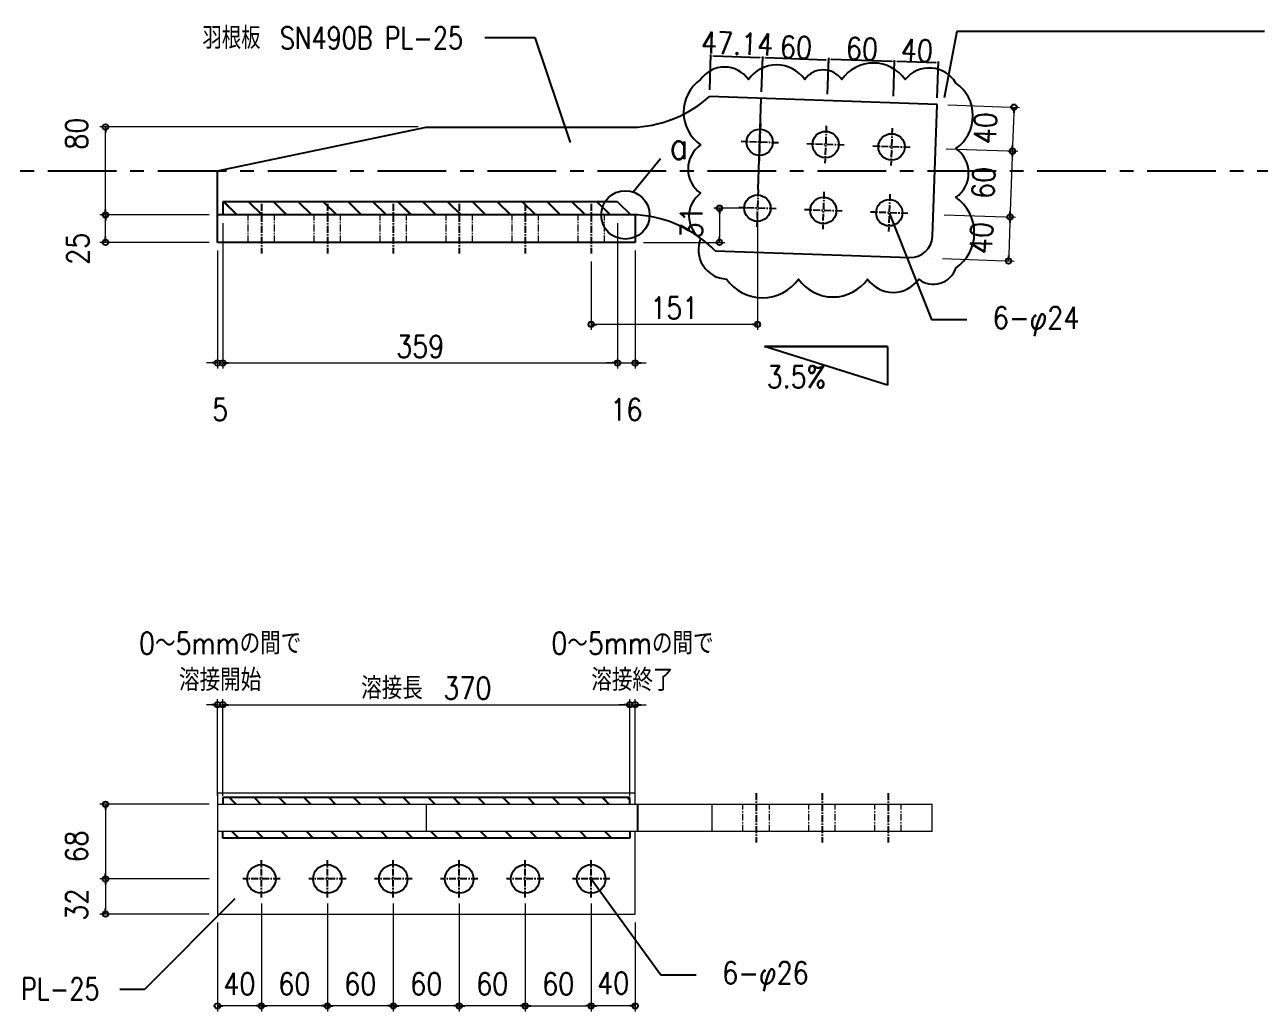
# Model space of a CAD drawing. Extents: x 89504 to 820828, y -112826 to 219894.
# Drawn here: x 813096 to 814219, y -112258 to -111360 of the extents above; entities that cross this region are included whole.
import ezdxf
from ezdxf.enums import TextEntityAlignment as Align

# ---------------------------------------------------------------- set-up
doc = ezdxf.new("R2010")
doc.units = 0
doc.header["$MEASUREMENT"] = 0
for name, pattern in [('CENTER', [2, 1.25, -0.25, 0.25, -0.25]), ('CENTER1', [10, 6.25, -1.25, 1.25, -1.25]), ('DUMMY', [0])]:
    doc.linetypes.add(name, pattern=pattern)
doc.layers.get('0').update_dxf_attribs({"color": 3, "linetype": 'CONTINUOUS'})
doc.layers.get('Defpoints').update_dxf_attribs({"linetype": 'CONTINUOUS'})
for name, color, linetype in [('00_修正第五回', 2, 'CONTINUOUS'), ('寸法', 4, 'CONTINUOUS'), ('金物', 7, 'CONTINUOUS')]:
    doc.layers.add(name, color=color, linetype=linetype)
doc.layers.add('_1-F_ADDL', color=8, linetype='DUMMY', plot=False)
doc.styles.add('DRACAD', font='txt', dxfattribs={"width": 0.85, "bigfont": 'extfont2'})
doc.styles.add('KANJI', font='simplex.shx', dxfattribs={"width": 0.7, "bigfont": 'extfont2.shx'})
doc.styles.add('S020', font='simplex.shx', dxfattribs={"width": 0.8, "height": 100, "bigfont": 'extfont2.shx'})
doc.styles.get("Standard").update_dxf_attribs({"font": 'arial.ttf'})
doc.dimstyles.new('ISO-25', dxfattribs={"dimtxt": 2.5, "dimasz": 2.5, "dimexe": 1.25, "dimexo": 0.625, "dimtad": 1, "dimdec": 4, "dimdsep": 46, "dimtxsty": 'Standard', "dimcen": 2.5, "dimadec": 0, "dimazin": 0, "dimtfac": 1, "dimtdec": 4, "dimtmove": 0, "dimatfit": 3, "dimfxl": 1, "dimtolj": 1, "dimtzin": 0, "dimarcsym": 0})
doc.dimstyles.new('S5', dxfattribs={"dimscale": 5, "dimtxt": 4, "dimasz": 1, "dimexe": 1, "dimexo": 1.5, "dimgap": 1, "dimtad": 1, "dimtxsty": 'KANJI', "dimblk": 'ORIGIN', "dimcen": 0, "dimclrd": 256, "dimclre": 256, "dimclrt": 256, "dimadec": 0, "dimazin": 0, "dimtfac": 1, "dimtmove": 2, "dimatfit": 2, "dimfxl": 1, "dimtolj": 2, "dimlwd": 5, "dimlwe": 5, "dimarcsym": 0})

# ---------------------------------------------------------------- blocks, each defined once
blk = doc.blocks.new('_ORIGIN')
at = {"color": 0, "linetype": 'ByBlock'}
blk.add_line((0, 0), (-1, 0), dxfattribs=at)
blk.add_circle((0, 0), 0.5, dxfattribs=at)
blk = doc.blocks.new('*D245')
at = {"layer": 'Defpoints', "color": 0, "transparency": 16777216}
for p in [(813271.2, -112069.6), (813169.4, -112137.6), (813271.2, -112137.6)]:
    blk.add_point(p, dxfattribs=at)
at = {"layer": '寸法', "lineweight": 5, "transparency": 16777216}
for p, q in [((813263.7, -112069.6), (813164.4, -112069.6)), ((813169.4, -112074.6), (813169.4, -112132.6)), ((813263.7, -112137.6), (813164.4, -112137.6))]:
    blk.add_line(p, q, dxfattribs=at)
at = {"layer": '寸法', "lineweight": 5, "transparency": 16777216, "xscale": 5, "yscale": 5, "zscale": 5}
for p, rotation in [((813169.4, -112069.6), 90), ((813169.4, -112137.6), 270)]:
    blk.add_blockref('_ORIGIN', p, dxfattribs=dict(at, rotation=rotation))
at = {"layer": '寸法', "transparency": 16777216, "insert": (813143.2, -112108.1), "char_height": 20, "attachment_point": 5, "rotation": 90, "style": 'DRACAD'}
blk.add_mtext('\\A2;68', dxfattribs=at)
blk = doc.blocks.new('*D246')
at = {"layer": 'Defpoints', "color": 0, "transparency": 16777216}
for p in [(813271.2, -112137.6), (813169.4, -112169.6), (813271.2, -112169.6)]:
    blk.add_point(p, dxfattribs=at)
at = {"layer": '寸法', "lineweight": 5, "transparency": 16777216}
for p, q in [((813263.7, -112137.6), (813164.4, -112137.6)), ((813169.4, -112142.6), (813169.4, -112164.6)), ((813263.7, -112169.6), (813164.4, -112169.6))]:
    blk.add_line(p, q, dxfattribs=at)
at = {"layer": '寸法', "lineweight": 5, "transparency": 16777216, "xscale": 5, "yscale": 5, "zscale": 5}
for p, rotation in [((813169.4, -112137.6), 90), ((813169.4, -112169.6), 270)]:
    blk.add_blockref('_ORIGIN', p, dxfattribs=dict(at, rotation=rotation))
at = {"layer": '寸法', "transparency": 16777216, "insert": (813143.2, -112161), "char_height": 20, "attachment_point": 5, "rotation": 90, "style": 'DRACAD'}
blk.add_mtext('\\A2;32', dxfattribs=at)
blk = doc.blocks.new('*D247')
at = {"layer": 'Defpoints', "color": 0, "transparency": 16777216}
for p in [(813371.2, -112152.6), (813431.2, -112152.6), (813371.2, -112253.1)]:
    blk.add_point(p, dxfattribs=at)
at = {"layer": '寸法', "lineweight": 5, "transparency": 16777216}
for p, q in [((813371.2, -112160.1), (813371.2, -112258.1)), ((813431.2, -112160.1), (813431.2, -112258.1)), ((813426.2, -112253.1), (813376.2, -112253.1))]:
    blk.add_line(p, q, dxfattribs=at)
at = {"layer": '寸法', "lineweight": 5, "transparency": 16777216, "xscale": 5, "yscale": 5, "zscale": 5, "rotation": 180}
blk.add_blockref('_ORIGIN', (813371.2, -112253.1), dxfattribs=at)
at = {"layer": '寸法', "lineweight": 5, "transparency": 16777216, "xscale": 5, "yscale": 5, "zscale": 5}
blk.add_blockref('_ORIGIN', (813431.2, -112253.1), dxfattribs=at)
at = {"layer": '寸法', "transparency": 16777216, "insert": (813401.2, -112233.1), "char_height": 20, "attachment_point": 5, "style": 'DRACAD'}
blk.add_mtext('\\A2;60', dxfattribs=at)
blk = doc.blocks.new('*D248')
at = {"layer": 'Defpoints', "color": 0, "transparency": 16777216}
for p in [(813311.2, -112152.6), (813271.2, -112169.6), (813271.2, -112253.1)]:
    blk.add_point(p, dxfattribs=at)
at = {"layer": '寸法', "lineweight": 5, "transparency": 16777216}
for p, q in [((813311.2, -112160.1), (813311.2, -112258.1)), ((813271.2, -112177.1), (813271.2, -112258.1)), ((813306.2, -112253.1), (813276.2, -112253.1))]:
    blk.add_line(p, q, dxfattribs=at)
at = {"layer": '寸法', "lineweight": 5, "transparency": 16777216, "xscale": 5, "yscale": 5, "zscale": 5, "rotation": 180}
blk.add_blockref('_ORIGIN', (813271.2, -112253.1), dxfattribs=at)
at = {"layer": '寸法', "lineweight": 5, "transparency": 16777216, "xscale": 5, "yscale": 5, "zscale": 5}
blk.add_blockref('_ORIGIN', (813311.2, -112253.1), dxfattribs=at)
at = {"layer": '寸法', "transparency": 16777216, "insert": (813291.2, -112233.1), "char_height": 20, "attachment_point": 5, "style": 'DRACAD'}
blk.add_mtext('\\A2;40', dxfattribs=at)
blk = doc.blocks.new('*D249')
at = {"layer": 'Defpoints', "color": 0, "transparency": 16777216}
for p in [(813491.2, -112152.6), (813551.2, -112152.6), (813491.2, -112253.1)]:
    blk.add_point(p, dxfattribs=at)
at = {"layer": '寸法', "lineweight": 5, "transparency": 16777216}
for p, q in [((813491.2, -112160.1), (813491.2, -112258.1)), ((813551.2, -112160.1), (813551.2, -112258.1)), ((813546.2, -112253.1), (813496.2, -112253.1))]:
    blk.add_line(p, q, dxfattribs=at)
at = {"layer": '寸法', "lineweight": 5, "transparency": 16777216, "xscale": 5, "yscale": 5, "zscale": 5, "rotation": 180}
blk.add_blockref('_ORIGIN', (813491.2, -112253.1), dxfattribs=at)
at = {"layer": '寸法', "lineweight": 5, "transparency": 16777216, "xscale": 5, "yscale": 5, "zscale": 5}
blk.add_blockref('_ORIGIN', (813551.2, -112253.1), dxfattribs=at)
at = {"layer": '寸法', "transparency": 16777216, "insert": (813521.2, -112233.1), "char_height": 20, "attachment_point": 5, "style": 'DRACAD'}
blk.add_mtext('\\A2;60', dxfattribs=at)
blk = doc.blocks.new('*D250')
at = {"layer": 'Defpoints', "color": 0, "transparency": 16777216}
for p in [(813551.2, -112152.6), (813611.2, -112152.6), (813611.2, -112253.1)]:
    blk.add_point(p, dxfattribs=at)
at = {"layer": '寸法', "lineweight": 5, "transparency": 16777216}
for p, q in [((813551.2, -112160.1), (813551.2, -112258.1)), ((813611.2, -112160.1), (813611.2, -112258.1)), ((813556.2, -112253.1), (813606.2, -112253.1))]:
    blk.add_line(p, q, dxfattribs=at)
at = {"layer": '寸法', "lineweight": 5, "transparency": 16777216, "xscale": 5, "yscale": 5, "zscale": 5, "rotation": 180}
blk.add_blockref('_ORIGIN', (813551.2, -112253.1), dxfattribs=at)
at = {"layer": '寸法', "lineweight": 5, "transparency": 16777216, "xscale": 5, "yscale": 5, "zscale": 5}
blk.add_blockref('_ORIGIN', (813611.2, -112253.1), dxfattribs=at)
at = {"layer": '寸法', "transparency": 16777216, "insert": (813581.2, -112233.1), "char_height": 20, "attachment_point": 5, "style": 'DRACAD'}
blk.add_mtext('\\A2;60', dxfattribs=at)
blk = doc.blocks.new('*D251')
at = {"layer": 'Defpoints', "color": 0, "transparency": 16777216}
for p in [(813611.2, -112152.6), (813651.2, -112169.6), (813611.2, -112253.1)]:
    blk.add_point(p, dxfattribs=at)
at = {"layer": '寸法', "lineweight": 5, "transparency": 16777216}
for p, q in [((813611.2, -112160.1), (813611.2, -112258.1)), ((813651.2, -112177.1), (813651.2, -112258.1)), ((813646.2, -112253.1), (813616.2, -112253.1))]:
    blk.add_line(p, q, dxfattribs=at)
at = {"layer": '寸法', "lineweight": 5, "transparency": 16777216, "xscale": 5, "yscale": 5, "zscale": 5, "rotation": 180}
blk.add_blockref('_ORIGIN', (813611.2, -112253.1), dxfattribs=at)
at = {"layer": '寸法', "lineweight": 5, "transparency": 16777216, "xscale": 5, "yscale": 5, "zscale": 5}
blk.add_blockref('_ORIGIN', (813651.2, -112253.1), dxfattribs=at)
at = {"layer": '寸法', "transparency": 16777216, "insert": (813631.2, -112232.3), "char_height": 20, "attachment_point": 5, "style": 'DRACAD'}
blk.add_mtext('\\A2;40', dxfattribs=at)
blk = doc.blocks.new('*D252')
at = {"layer": 'Defpoints', "color": 0, "transparency": 16777216}
for p in [(813431.2, -112152.6), (813491.2, -112152.6), (813431.2, -112253.1)]:
    blk.add_point(p, dxfattribs=at)
at = {"layer": '寸法', "lineweight": 5, "transparency": 16777216}
for p, q in [((813431.2, -112160.1), (813431.2, -112258.1)), ((813491.2, -112160.1), (813491.2, -112258.1)), ((813486.2, -112253.1), (813436.2, -112253.1))]:
    blk.add_line(p, q, dxfattribs=at)
at = {"layer": '寸法', "lineweight": 5, "transparency": 16777216, "xscale": 5, "yscale": 5, "zscale": 5, "rotation": 180}
blk.add_blockref('_ORIGIN', (813431.2, -112253.1), dxfattribs=at)
at = {"layer": '寸法', "lineweight": 5, "transparency": 16777216, "xscale": 5, "yscale": 5, "zscale": 5}
blk.add_blockref('_ORIGIN', (813491.2, -112253.1), dxfattribs=at)
at = {"layer": '寸法', "transparency": 16777216, "insert": (813461.2, -112233.1), "char_height": 20, "attachment_point": 5, "style": 'DRACAD'}
blk.add_mtext('\\A2;60', dxfattribs=at)
blk = doc.blocks.new('*D253')
at = {"layer": 'Defpoints', "color": 0, "transparency": 16777216}
for p in [(813311.2, -112152.6), (813371.2, -112152.6), (813311.2, -112253.1)]:
    blk.add_point(p, dxfattribs=at)
at = {"layer": '寸法', "lineweight": 5, "transparency": 16777216}
for p, q in [((813311.2, -112160.1), (813311.2, -112258.1)), ((813371.2, -112160.1), (813371.2, -112258.1)), ((813366.2, -112253.1), (813316.2, -112253.1))]:
    blk.add_line(p, q, dxfattribs=at)
at = {"layer": '寸法', "lineweight": 5, "transparency": 16777216, "xscale": 5, "yscale": 5, "zscale": 5, "rotation": 180}
blk.add_blockref('_ORIGIN', (813311.2, -112253.1), dxfattribs=at)
at = {"layer": '寸法', "lineweight": 5, "transparency": 16777216, "xscale": 5, "yscale": 5, "zscale": 5}
blk.add_blockref('_ORIGIN', (813371.2, -112253.1), dxfattribs=at)
at = {"layer": '寸法', "transparency": 16777216, "insert": (813341.2, -112233.1), "char_height": 20, "attachment_point": 5, "style": 'DRACAD'}
blk.add_mtext('\\A2;60', dxfattribs=at)
blk = doc.blocks.new('*D275')
at = {"layer": 'Defpoints', "color": 0, "linetype": 'Continuous', "transparency": 16777216}
for p in [(813276.2, -111979.1), (813271.2, -112069.6), (813276.2, -112069.6)]:
    blk.add_point(p, dxfattribs=at)
at = {"layer": '寸法', "linetype": 'Continuous', "lineweight": 5, "transparency": 16777216}
for p, q in [((813266.2, -111979.1), (813261.2, -111979.1)), ((813271.2, -112062.1), (813271.2, -111974.1)), ((813271.2, -111979.1), (813276.2, -111979.1)), ((813276.2, -112062.1), (813276.2, -111974.1)), ((813281.2, -111979.1), (813286.2, -111979.1))]:
    blk.add_line(p, q, dxfattribs=at)
at = {"layer": '寸法', "linetype": 'Continuous', "lineweight": 5, "transparency": 16777216, "xscale": 5, "yscale": 5, "zscale": 5}
blk.add_blockref('_ORIGIN', (813271.2, -111979.1), dxfattribs=at)
at = {"layer": '寸法', "linetype": 'Continuous', "lineweight": 5, "transparency": 16777216, "xscale": 5, "yscale": 5, "zscale": 5, "rotation": 180}
blk.add_blockref('_ORIGIN', (813276.2, -111979.1), dxfattribs=at)
at = {"layer": '寸法', "linetype": 'Continuous', "transparency": 16777216, "insert": (813273.7, -111939.9), "char_height": 20, "attachment_point": 5, "style": 'DRACAD'}
blk.add_mtext('\\A2;0～5mmの間で\\P溶接開始', dxfattribs=at)
blk = doc.blocks.new('*D276')
at = {"layer": 'Defpoints', "color": 0, "linetype": 'Continuous', "transparency": 16777216}
for p in [(813646.2, -111979.1), (813276.2, -112069.6), (813646.2, -112069.6)]:
    blk.add_point(p, dxfattribs=at)
at = {"layer": '寸法', "linetype": 'Continuous', "lineweight": 5, "transparency": 16777216}
for p, q in [((813276.2, -112062.1), (813276.2, -111974.1)), ((813281.2, -111979.1), (813641.2, -111979.1)), ((813646.2, -112062.1), (813646.2, -111974.1))]:
    blk.add_line(p, q, dxfattribs=at)
at = {"layer": '寸法', "linetype": 'Continuous', "lineweight": 5, "transparency": 16777216, "xscale": 5, "yscale": 5, "zscale": 5, "rotation": 180}
blk.add_blockref('_ORIGIN', (813276.2, -111979.1), dxfattribs=at)
at = {"layer": '寸法', "linetype": 'Continuous', "lineweight": 5, "transparency": 16777216, "xscale": 5, "yscale": 5, "zscale": 5}
blk.add_blockref('_ORIGIN', (813646.2, -111979.1), dxfattribs=at)
at = {"layer": '寸法', "linetype": 'Continuous', "transparency": 16777216, "insert": (813461.2, -111964.1), "char_height": 20, "attachment_point": 5, "style": 'DRACAD'}
blk.add_mtext('\\A2;溶接長\u3000370', dxfattribs=at)
blk = doc.blocks.new('*D277')
at = {"layer": 'Defpoints', "color": 0, "linetype": 'Continuous', "transparency": 16777216}
for p in [(813651.2, -111979.1), (813646.2, -112069.6), (813651.2, -112069.6)]:
    blk.add_point(p, dxfattribs=at)
at = {"layer": '寸法', "linetype": 'Continuous', "lineweight": 5, "transparency": 16777216}
for p, q in [((813641.2, -111979.1), (813636.2, -111979.1)), ((813646.2, -112062.1), (813646.2, -111974.1)), ((813646.2, -111979.1), (813651.2, -111979.1)), ((813651.2, -112062.1), (813651.2, -111974.1)), ((813656.2, -111979.1), (813661.2, -111979.1))]:
    blk.add_line(p, q, dxfattribs=at)
at = {"layer": '寸法', "linetype": 'Continuous', "lineweight": 5, "transparency": 16777216, "xscale": 5, "yscale": 5, "zscale": 5}
blk.add_blockref('_ORIGIN', (813646.2, -111979.1), dxfattribs=at)
at = {"layer": '寸法', "linetype": 'Continuous', "lineweight": 5, "transparency": 16777216, "xscale": 5, "yscale": 5, "zscale": 5, "rotation": 180}
blk.add_blockref('_ORIGIN', (813651.2, -111979.1), dxfattribs=at)
at = {"layer": '寸法', "linetype": 'Continuous', "transparency": 16777216, "insert": (813648.7, -111939.9), "char_height": 20, "attachment_point": 5, "style": 'DRACAD'}
blk.add_mtext('\\A2;0～5mmの間で\\P溶接終了', dxfattribs=at)
blk = doc.blocks.new('*D256')
at = {"layer": 'Defpoints', "color": 0, "transparency": 16777216}
for p in [(813928.1, -111433), (813926.7, -111473), (813994.3, -111475.4)]:
    blk.add_point(p, dxfattribs=at)
at = {"layer": '寸法', "lineweight": 5, "transparency": 16777216}
for p, q in [((813935.6, -111433.3), (814000.7, -111435.6)), ((813995.5, -111440.4), (813994.5, -111470.4)), ((813934.2, -111473.3), (813999.3, -111475.5))]:
    blk.add_line(p, q, dxfattribs=at)
at = {"layer": '寸法', "lineweight": 5, "transparency": 16777216, "xscale": 5, "yscale": 5, "zscale": 5}
for p, rotation in [((813995.7, -111435.4), 87.99999999978769), ((813994.3, -111475.4), 267.9999999997877)]:
    blk.add_blockref('_ORIGIN', p, dxfattribs=dict(at, rotation=rotation))
at = {"layer": '寸法', "transparency": 16777216, "insert": (813969.6, -111454.5), "char_height": 20, "attachment_point": 5, "rotation": 88, "style": 'DRACAD'}
blk.add_mtext('\\A2;40', dxfattribs=at)
blk = doc.blocks.new('*D257')
at = {"layer": 'Defpoints', "color": 0, "transparency": 16777216}
for p in [(813924.6, -111533), (813923.2, -111572.9), (813990.8, -111575.3)]:
    blk.add_point(p, dxfattribs=at)
at = {"layer": '寸法', "lineweight": 5, "transparency": 16777216}
for p, q in [((813932.1, -111533.2), (813997.2, -111535.5)), ((813992.1, -111540.3), (813991, -111570.3)), ((813930.7, -111573.2), (813995.8, -111575.5))]:
    blk.add_line(p, q, dxfattribs=at)
at = {"layer": '寸法', "lineweight": 5, "transparency": 16777216, "xscale": 5, "yscale": 5, "zscale": 5}
for p, rotation in [((813992.2, -111535.3), 87.99999999978769), ((813990.8, -111575.3), 267.9999999997877)]:
    blk.add_blockref('_ORIGIN', p, dxfattribs=dict(at, rotation=rotation))
at = {"layer": '寸法', "transparency": 16777216, "insert": (813966.1, -111554.4), "char_height": 20, "attachment_point": 5, "rotation": 88, "style": 'DRACAD'}
blk.add_mtext('\\A2;40', dxfattribs=at)
blk = doc.blocks.new('*D262')
at = {"layer": 'Defpoints', "color": 0, "transparency": 16777216}
for p in [(813926.7, -111473), (813924.6, -111533), (813992.2, -111535.3)]:
    blk.add_point(p, dxfattribs=at)
at = {"layer": '寸法', "lineweight": 5, "transparency": 16777216}
for p, q in [((813934.2, -111473.3), (813999.3, -111475.5)), ((813994.2, -111480.4), (813992.4, -111530.3)), ((813932.1, -111533.2), (813997.2, -111535.5))]:
    blk.add_line(p, q, dxfattribs=at)
at = {"layer": '寸法', "lineweight": 5, "transparency": 16777216, "xscale": 5, "yscale": 5, "zscale": 5}
for p, rotation in [((813994.3, -111475.4), 87.99999999978769), ((813992.2, -111535.3), 267.9999999997877)]:
    blk.add_blockref('_ORIGIN', p, dxfattribs=dict(at, rotation=rotation))
at = {"layer": '寸法', "transparency": 16777216, "insert": (813968, -111504.2), "char_height": 20, "attachment_point": 5, "rotation": 88, "style": 'DRACAD'}
blk.add_mtext('\\A2;60', dxfattribs=at)
blk = doc.blocks.new('*D263')
at = {"layer": 'Defpoints', "color": 0, "linetype": 'Continuous', "transparency": 16777216}
for p in [(813276.2, -111552.4), (813271.2, -111558.4), (813276.2, -111668.1)]:
    blk.add_point(p, dxfattribs=at)
at = {"layer": '寸法', "linetype": 'Continuous', "lineweight": 5, "transparency": 16777216}
for p, q in [((813276.2, -111559.9), (813276.2, -111673.1)), ((813271.2, -111565.9), (813271.2, -111673.1)), ((813266.2, -111668.1), (813261.2, -111668.1)), ((813271.2, -111668.1), (813276.2, -111668.1)), ((813281.2, -111668.1), (813286.2, -111668.1))]:
    blk.add_line(p, q, dxfattribs=at)
at = {"layer": '寸法', "linetype": 'Continuous', "lineweight": 5, "transparency": 16777216, "xscale": 5, "yscale": 5, "zscale": 5}
blk.add_blockref('_ORIGIN', (813271.2, -111668.1), dxfattribs=at)
at = {"layer": '寸法', "linetype": 'Continuous', "lineweight": 5, "transparency": 16777216, "xscale": 5, "yscale": 5, "zscale": 5, "rotation": 180}
blk.add_blockref('_ORIGIN', (813276.2, -111668.1), dxfattribs=at)
at = {"layer": '寸法', "linetype": 'Continuous', "transparency": 16777216, "insert": (813273.7, -111710.6), "char_height": 20, "attachment_point": 5, "style": 'DRACAD'}
blk.add_mtext('\\A2;5', dxfattribs=at)
blk = doc.blocks.new('*D264')
at = {"layer": 'Defpoints', "color": 0, "linetype": 'Continuous', "transparency": 16777216}
for p in [(813276.2, -111533.4), (813635.2, -111533.4), (813635.2, -111668.1)]:
    blk.add_point(p, dxfattribs=at)
at = {"layer": '寸法', "linetype": 'Continuous', "lineweight": 5, "transparency": 16777216}
for p, q in [((813276.2, -111540.9), (813276.2, -111673.1)), ((813635.2, -111540.9), (813635.2, -111673.1)), ((813281.2, -111668.1), (813630.2, -111668.1))]:
    blk.add_line(p, q, dxfattribs=at)
at = {"layer": '寸法', "linetype": 'Continuous', "lineweight": 5, "transparency": 16777216, "xscale": 5, "yscale": 5, "zscale": 5, "rotation": 180}
blk.add_blockref('_ORIGIN', (813276.2, -111668.1), dxfattribs=at)
at = {"layer": '寸法', "linetype": 'Continuous', "lineweight": 5, "transparency": 16777216, "xscale": 5, "yscale": 5, "zscale": 5}
blk.add_blockref('_ORIGIN', (813635.2, -111668.1), dxfattribs=at)
at = {"layer": '寸法', "linetype": 'Continuous', "transparency": 16777216, "insert": (813455.7, -111653.1), "char_height": 20, "attachment_point": 5, "style": 'DRACAD'}
blk.add_mtext('\\A2;359', dxfattribs=at)
blk = doc.blocks.new('*D265')
at = {"layer": 'Defpoints', "color": 0, "linetype": 'Continuous', "transparency": 16777216}
for p in [(813635.2, -111533.4), (813651.2, -111558.4), (813651.2, -111668.1)]:
    blk.add_point(p, dxfattribs=at)
at = {"layer": '寸法', "linetype": 'Continuous', "lineweight": 5, "transparency": 16777216}
for p, q in [((813635.2, -111540.9), (813635.2, -111673.1)), ((813651.2, -111565.9), (813651.2, -111673.1)), ((813630.2, -111668.1), (813625.2, -111668.1)), ((813635.2, -111668.1), (813651.2, -111668.1)), ((813656.2, -111668.1), (813661.2, -111668.1))]:
    blk.add_line(p, q, dxfattribs=at)
at = {"layer": '寸法', "linetype": 'Continuous', "lineweight": 5, "transparency": 16777216, "xscale": 5, "yscale": 5, "zscale": 5}
blk.add_blockref('_ORIGIN', (813635.2, -111668.1), dxfattribs=at)
at = {"layer": '寸法', "linetype": 'Continuous', "lineweight": 5, "transparency": 16777216, "xscale": 5, "yscale": 5, "zscale": 5, "rotation": 180}
blk.add_blockref('_ORIGIN', (813651.2, -111668.1), dxfattribs=at)
at = {"layer": '寸法', "linetype": 'Continuous', "transparency": 16777216, "insert": (813643.2, -111710.6), "char_height": 20, "attachment_point": 5, "style": 'DRACAD'}
blk.add_mtext('\\A2;16', dxfattribs=at)
blk = doc.blocks.new('*D266')
at = {"layer": 'Defpoints', "color": 0, "transparency": 16777216}
for p in [(813762.4, -111527.3), (813611.2, -111568.4), (813611.2, -111633.1)]:
    blk.add_point(p, dxfattribs=at)
at = {"layer": '寸法', "lineweight": 5, "transparency": 16777216}
for p, q in [((813762.4, -111534.8), (813762.4, -111638.1)), ((813611.2, -111575.9), (813611.2, -111638.1)), ((813757.4, -111633.1), (813616.2, -111633.1))]:
    blk.add_line(p, q, dxfattribs=at)
at = {"layer": '寸法', "lineweight": 5, "transparency": 16777216, "xscale": 5, "yscale": 5, "zscale": 5, "rotation": 180}
blk.add_blockref('_ORIGIN', (813611.2, -111633.1), dxfattribs=at)
at = {"layer": '寸法', "lineweight": 5, "transparency": 16777216, "xscale": 5, "yscale": 5, "zscale": 5}
blk.add_blockref('_ORIGIN', (813762.4, -111633.1), dxfattribs=at)
at = {"layer": '寸法', "transparency": 16777216, "insert": (813686.8, -111618.1), "char_height": 20, "attachment_point": 5, "style": 'DRACAD'}
blk.add_mtext('\\A2;151', dxfattribs=at)
blk = doc.blocks.new('*D267')
at = {"layer": 'Defpoints', "color": 0, "transparency": 16777216}
for p in [(813762.4, -111527.3), (813651.2, -111558.4), (813727.8, -111558.4)]:
    blk.add_point(p, dxfattribs=at)
at = {"layer": '寸法', "lineweight": 5, "transparency": 16777216}
for p, q in [((813754.9, -111527.3), (813722.8, -111527.3)), ((813727.8, -111532.3), (813727.8, -111553.4)), ((813658.7, -111558.4), (813732.8, -111558.4))]:
    blk.add_line(p, q, dxfattribs=at)
at = {"layer": '寸法', "lineweight": 5, "transparency": 16777216, "xscale": 5, "yscale": 5, "zscale": 5}
for p, rotation in [((813727.8, -111527.3), 90), ((813727.8, -111558.4), 270)]:
    blk.add_blockref('_ORIGIN', p, dxfattribs=dict(at, rotation=rotation))
at = {"layer": '寸法', "transparency": 16777216, "insert": (813702.4, -111540.2), "char_height": 20, "attachment_point": 5, "rotation": 90, "style": 'DRACAD'}
blk.add_mtext('\\A2;31', dxfattribs=at)
blk = doc.blocks.new('*D268')
at = {"layer": 'Defpoints', "color": 0, "transparency": 16777216}
for p in [(813169.4, -111453.4), (813461.2, -111453.4), (813271.2, -111533.4)]:
    blk.add_point(p, dxfattribs=at)
at = {"layer": '寸法', "lineweight": 5, "transparency": 16777216}
for p, q in [((813453.7, -111453.4), (813164.4, -111453.4)), ((813169.4, -111528.4), (813169.4, -111458.4)), ((813263.7, -111533.4), (813164.4, -111533.4))]:
    blk.add_line(p, q, dxfattribs=at)
at = {"layer": '寸法', "lineweight": 5, "transparency": 16777216, "xscale": 5, "yscale": 5, "zscale": 5}
for p, rotation in [((813169.4, -111453.4), 90), ((813169.4, -111533.4), 270)]:
    blk.add_blockref('_ORIGIN', p, dxfattribs=dict(at, rotation=rotation))
at = {"layer": '寸法', "transparency": 16777216, "insert": (813143.2, -111459.5), "char_height": 20, "attachment_point": 5, "rotation": 90, "style": 'DRACAD'}
blk.add_mtext('\\A2;80', dxfattribs=at)
blk = doc.blocks.new('*D269')
at = {"layer": 'Defpoints', "color": 0, "transparency": 16777216}
for p in [(813169.4, -111533.4), (813271.2, -111533.4), (813271.2, -111558.4)]:
    blk.add_point(p, dxfattribs=at)
at = {"layer": '寸法', "lineweight": 5, "transparency": 16777216}
for p, q in [((813263.7, -111533.4), (813164.4, -111533.4)), ((813169.4, -111553.4), (813169.4, -111538.4)), ((813263.7, -111558.4), (813164.4, -111558.4))]:
    blk.add_line(p, q, dxfattribs=at)
at = {"layer": '寸法', "lineweight": 5, "transparency": 16777216, "xscale": 5, "yscale": 5, "zscale": 5}
for p, rotation in [((813169.4, -111533.4), 90), ((813169.4, -111558.4), 270)]:
    blk.add_blockref('_ORIGIN', p, dxfattribs=dict(at, rotation=rotation))
at = {"layer": '寸法', "transparency": 16777216, "insert": (813144.4, -111564.2), "char_height": 20, "attachment_point": 5, "rotation": 90, "style": 'DRACAD'}
blk.add_mtext('\\A2;25', dxfattribs=at)
blk = doc.blocks.new('*D339')
at = {"layer": 'Defpoints', "color": 0, "transparency": 16777216}
for p in [(813887.1, -111393.7), (813885.8, -111431.5), (813925.8, -111432.9)]:
    blk.add_point(p, dxfattribs=at)
at = {"layer": '寸法', "color": 0, "lineweight": -2, "transparency": 16777216}
for p, q in [((813886, -111425.5), (813887.2, -111392.5)), ((813924.6, -111395), (813889.6, -111393.8)), ((813926, -111426.9), (813927.1, -111393.9))]:
    blk.add_line(p, q, dxfattribs=at)
at = {"layer": '寸法', "color": 0, "transparency": 16777216}
for points in [[(813889.6, -111393.4), (813889.6, -111394.2), (813887.1, -111393.7)], [(813924.6, -111394.6), (813924.6, -111395.4), (813927.1, -111395.1)]]:
    blk.add_solid(points, dxfattribs=at)
at = {"layer": '寸法', "color": 0, "transparency": 16777216, "insert": (813907.5, -111383.8), "char_height": 20, "attachment_point": 5, "rotation": 358, "style": 'DRACAD'}
blk.add_mtext('\\A1;40', dxfattribs=at)
blk = doc.blocks.new('*D340')
at = {"layer": 'Defpoints', "color": 0, "transparency": 16777216}
for p in [(813827.1, -111391.9), (813825.8, -111429.4), (813885.8, -111431.5)]:
    blk.add_point(p, dxfattribs=at)
at = {"layer": '寸法', "color": 0, "lineweight": -2, "transparency": 16777216}
for p, q in [((813826, -111423.5), (813827.2, -111390.6)), ((813884.6, -111393.9), (813829.6, -111391.9)), ((813886, -111425.5), (813887.1, -111392.7))]:
    blk.add_line(p, q, dxfattribs=at)
at = {"layer": '寸法', "color": 0, "transparency": 16777216}
for points in [[(813829.7, -111391.5), (813829.6, -111392.4), (813827.1, -111391.9)], [(813884.6, -111393.4), (813884.6, -111394.3), (813887.1, -111393.9)]]:
    blk.add_solid(points, dxfattribs=at)
at = {"layer": '寸法', "color": 0, "transparency": 16777216, "insert": (813857.5, -111382.3), "char_height": 20, "attachment_point": 5, "rotation": 358, "style": 'DRACAD'}
blk.add_mtext('\\A1;60', dxfattribs=at)
blk = doc.blocks.new('*D341')
at = {"layer": 'Defpoints', "color": 0, "transparency": 16777216}
for p in [(813767.1, -111390.5), (813765.9, -111427.4), (813825.8, -111429.4)]:
    blk.add_point(p, dxfattribs=at)
at = {"layer": '寸法', "color": 0, "lineweight": -2, "transparency": 16777216}
for p, q in [((813766.1, -111421.4), (813767.2, -111389.2)), ((813824.6, -111392.5), (813769.6, -111390.6)), ((813826, -111423.5), (813827.2, -111391.3))]:
    blk.add_line(p, q, dxfattribs=at)
at = {"layer": '寸法', "color": 0, "transparency": 16777216}
for points in [[(813769.7, -111390.1), (813769.6, -111391), (813767.1, -111390.5)], [(813824.6, -111392.1), (813824.6, -111392.9), (813827.1, -111392.6)]]:
    blk.add_solid(points, dxfattribs=at)
at = {"layer": '寸法', "color": 0, "transparency": 16777216, "insert": (813797.5, -111380.9), "char_height": 20, "attachment_point": 5, "rotation": 358, "style": 'DRACAD'}
blk.add_mtext('\\A1;60', dxfattribs=at)
blk = doc.blocks.new('*D342')
at = {"layer": 'Defpoints', "color": 0, "transparency": 16777216}
for p in [(813720, -111388.8), (813718.7, -111425.7), (813765.9, -111427.4)]:
    blk.add_point(p, dxfattribs=at)
at = {"layer": '寸法', "color": 0, "lineweight": -2, "transparency": 16777216}
for p, q in [((813719, -111419.7), (813720.1, -111387.6)), ((813764.7, -111390.4), (813722.5, -111388.9)), ((813766.1, -111421.4), (813767.2, -111389.2))]:
    blk.add_line(p, q, dxfattribs=at)
at = {"layer": '寸法', "color": 0, "transparency": 16777216}
for points in [[(813722.5, -111388.5), (813722.5, -111389.3), (813720, -111388.8)], [(813764.7, -111390), (813764.6, -111390.8), (813767.1, -111390.5)]]:
    blk.add_solid(points, dxfattribs=at)
at = {"layer": '寸法', "color": 0, "transparency": 16777216, "insert": (813744, -111377.5), "char_height": 20, "attachment_point": 5, "rotation": 358, "style": 'DRACAD'}
blk.add_mtext('\\A1;47.14', dxfattribs=at)

msp = doc.modelspace()

# ---------------------------------------------------------------- hatches: boundary and pattern name
at = {"layer": '金物', "ltscale": 6}
h = msp.add_hatch(dxfattribs=at)
h.set_pattern_fill('JIS_LC_20', color=256, scale=0.8, angle=90)
h.set_pattern_definition([(135, (811367.216, -114612.432), (-11.31371, -11.31371), []), (135, (811367.216, -114612.112), (-11.31371, -11.31371), [])])
h.paths.add_polyline_path([(813455.21647, -111533.43157), (813276.21647, -111533.43157), (813276.21647, -111521.43157), (813455.21647, -111521.43157)])
h.paths.add_polyline_path([(813635.21647, -111533.43157), (813455.21647, -111533.43157), (813455.21647, -111521.43157), (813635.21647, -111521.43157)])
h.paths.add_polyline_path([(813633.21647, -111533.43157), (813635.21647, -111527.43157)], flags=17)
h = msp.add_hatch(dxfattribs=at)
h.set_pattern_fill('JIS_LC_20', color=256, scale=0.8, angle=90)
h.set_pattern_definition([(135, (811366.216, -115148.574), (-11.31371, -11.31371), []), (135, (811366.216, -115148.254), (-11.31371, -11.31371), [])])
h.paths.add_polyline_path([(813454.21647, -112069.57408), (813276.21647, -112069.57408), (813276.21647, -112063.57408), (813454.21647, -112063.57408)])
h.paths.add_polyline_path([(813637.21647, -112069.57408), (813454.21647, -112069.57408), (813454.21647, -112063.57408), (813637.21647, -112063.57408)])
h.paths.add_polyline_path([(813646.21647, -112069.57408), (813637.21647, -112069.57408), (813637.21647, -112063.57408), (813646.21647, -112063.57408)])
h = msp.add_hatch(dxfattribs=at)
h.set_pattern_fill('JIS_LC_20', color=256, scale=0.8, angle=90)
h.set_pattern_definition([(135, (811366.216, -115154.574), (-11.31371, -11.31371), []), (135, (811366.216, -115154.254), (-11.31371, -11.31371), [])])
h.paths.add_polyline_path([(813454.21647, -112094.57408), (813276.21647, -112094.57408), (813276.21647, -112100.57408), (813454.21647, -112100.57408)])
h.paths.add_polyline_path([(813637.21647, -112094.57408), (813454.21647, -112094.57408), (813454.21647, -112100.57408), (813637.21647, -112100.57408)])
h.paths.add_polyline_path([(813646.21647, -112094.57408), (813637.21647, -112094.57408), (813637.21647, -112100.57408), (813646.21647, -112100.57408)])

# ---------------------------------------------------------------- linework, layer by layer
at = {"layer": '00_修正第五回'}
for p, q in [((813943.63273, -111366.45498), (813932.3762, -111426.96752)), ((814223.44942, -111366.45498), (813943.63273, -111366.45498)), ((813882.29784, -111531.47978), (813920.59886, -111628.6888)), ((813920.59886, -111628.6888), (813952.74625, -111628.6888))]:
    msp.add_line(p, q, dxfattribs=at)
msp.add_lwpolyline([(813710.75613, -111410.20671, 0.52056705), (813710.75613, -111469.68525, 0.52056705), (813710.75613, -111513.75703, 0.52056705), (813710.75613, -111554.91836, 0.52056705), (813734.26613, -111591.76074, 0.52056705), (813799.78836, -111591.76074, 0.52056705), (813862.53848, -111591.76074, 0.52056705), (813909.18094, -111591.76074, 0.52056705), (813942.88355, -111581.91648, 0.52056705), (813942.88355, -111517.41867, 0.52056705), (813942.88355, -111472.98575, 0.52056705), (813942.88355, -111413.40752, 0.52056705), (813896.74305, -111410.20671, 0.52056705), (813839.09867, -111410.20671, 0.52056705), (813805.36961, -111410.20671, 0.52056705), (813754.19821, -111410.20671, 0.52056705)], format="xyb", close=True, dxfattribs=at)
for centre in [(813764.46491, -111467.32839), (813824.42836, -111469.42236), (813884.39181, -111471.51633), (813762.37094, -111527.29184), (813822.33439, -111529.38581), (813882.29784, -111531.47978)]:
    msp.add_circle(centre, 12, dxfattribs=at)
at = {"layer": '_1-F_ADDL'}
msp.add_line((813762.96423, -111510.3022), (813765.86089, -111427.35276), dxfattribs=at)
at = {"layer": '寸法'}
for p, q in [((813514.47209, -111371.85847), (813559.97276, -111371.85847)), ((813559.97276, -111371.85847), (813592.09068, -111467.47046)), ((813611.21647, -112137.57408), (813674.48694, -112224.75)), ((813205.30396, -112237.7931), (813287.30994, -112155.32281)), ((813674.48694, -112224.75), (813706.63433, -112224.75)), ((813182.55362, -112237.7931), (813205.30396, -112237.7931))]:
    msp.add_line(p, q, dxfattribs=at)
at = {"layer": '寸法', "linetype": 'CENTER', "ltscale": 5}
for p, q in [((813765.0582, -111450.33875), (813763.87162, -111484.31803)), ((813825.02165, -111452.43272), (813823.83507, -111486.412)), ((813884.9851, -111454.52669), (813883.79852, -111488.50597)), ((813781.45456, -111467.92168), (813747.47527, -111466.7351)), ((813781.45456, -111467.92168), (813747.47527, -111466.7351)), ((813841.41801, -111470.01565), (813807.43872, -111468.82907)), ((813901.38146, -111472.10962), (813867.40217, -111470.92304)), ((813762.96423, -111510.3022), (813761.77765, -111544.28148)), ((813822.92768, -111512.39617), (813821.7411, -111546.37545)), ((813882.89113, -111514.49014), (813881.70455, -111548.46942)), ((813779.36059, -111527.88513), (813745.3813, -111526.69855)), ((813839.32404, -111529.9791), (813805.34475, -111528.79252)), ((813899.28749, -111532.07307), (813865.3082, -111530.88649))]:
    msp.add_line(p, q, dxfattribs=at)
at = {"layer": '寸法', "ltscale": 4}
msp.add_line((813649.32244, -111512.53466), (813674.35935, -111482.1475), dxfattribs=at)
at = {"layer": '寸法', "linetype": 'CENTER1', "ltscale": 10}
msp.add_line((811816.92787, -111493.43157), (814230.10203, -111493.43157), dxfattribs=at)
at = {"layer": '寸法', "linetype": 'CENTER1'}
for p, q in [((813311.21647, -111523.43157), (813311.21647, -111568.43157)), ((813371.21647, -111523.43157), (813371.21647, -111568.43157)), ((813431.21647, -111523.43157), (813431.21647, -111568.43157)), ((813491.21647, -111523.43157), (813491.21647, -111568.43157)), ((813551.21647, -111523.43157), (813551.21647, -111568.43157)), ((813611.21647, -111523.43157), (813611.21647, -111568.43157)), ((813761.21647, -112059.57408), (813761.21647, -112104.57408)), ((813821.21647, -112059.57408), (813821.21647, -112104.57408)), ((813881.21647, -112059.57408), (813881.21647, -112104.57408)), ((813311.21647, -112154.57408), (813311.21647, -112120.57408)), ((813371.21647, -112154.57408), (813371.21647, -112120.57408)), ((813431.21647, -112154.57408), (813431.21647, -112120.57408)), ((813491.21647, -112154.57408), (813491.21647, -112120.57408)), ((813551.21647, -112154.57408), (813551.21647, -112120.57408)), ((813611.21647, -112154.57408), (813611.21647, -112120.57408)), ((813328.21647, -112137.57408), (813294.21647, -112137.57408)), ((813388.21647, -112137.57408), (813354.21647, -112137.57408)), ((813448.21647, -112137.57408), (813414.21647, -112137.57408)), ((813508.21647, -112137.57408), (813474.21647, -112137.57408)), ((813568.21647, -112137.57408), (813534.21647, -112137.57408)), ((813628.21647, -112137.57408), (813594.21647, -112137.57408))]:
    msp.add_line(p, q, dxfattribs=at)
at = {"layer": '寸法', "linetype": 'Continuous'}
for p, q in [((813880.66251, -111653.27018), (813768.6789, -111653.27018)), ((813768.6789, -111653.27018), (813880.66251, -111653.27018)), ((813880.66251, -111688.31392), (813768.6789, -111653.27018)), ((813880.66251, -111653.27018), (813880.66251, -111688.31392))]:
    msp.add_line(p, q, dxfattribs=at)
msp.add_circle((813642.31647, -111533.43157), 22.04007, dxfattribs=at)
at = {"layer": '金物'}
for p, q in [((813925.76342, -111432.93668), (813718.748, -111425.70754)), ((813921.57548, -111552.86358), (813925.76342, -111432.93668)), ((813925.76342, -111432.93668), (813925.76342, -111432.93668)), ((813271.21647, -111493.43157), (813461.21647, -111453.43157)), ((813271.21647, -111493.43157), (813461.21647, -111453.43157)), ((813461.21647, -111453.43157), (813461.21647, -111453.43157)), ((813461.21647, -111453.43157), (813653.21647, -111453.43157)), ((813271.21647, -111558.43157), (813271.21647, -111493.43157)), ((813271.21647, -111493.43157), (813271.21647, -111493.43157)), ((813635.21647, -111521.43157), (813276.21647, -111521.43157)), ((813653.21647, -111533.43157), (813271.21647, -111533.43157)), ((813271.21647, -111533.43157), (813271.21647, -111533.43157)), ((813651.21647, -111533.43157), (813651.21647, -111533.43157)), ((813651.21647, -111533.43157), (813651.21647, -111558.43157)), ((813651.21647, -111558.43157), (813271.21647, -111558.43157)), ((813271.21647, -111558.43157), (813271.21647, -111558.43157)), ((813651.21647, -111558.43157), (813651.21647, -111558.43157)), ((813651.21647, -111558.43157), (813651.21647, -111558.43157)), ((813723.79939, -111565.96927), (813900.88968, -111572.1534)), ((813920.87749, -111572.85139), (813920.87749, -111572.85139)), ((813646.21647, -112063.57408), (813276.21647, -112063.57408)), ((813646.21647, -112069.57408), (813646.21647, -112063.57408)), ((813646.21647, -112100.57408), (813276.21647, -112100.57408)), ((813646.21647, -112094.57408), (813646.21647, -112100.57408))]:
    msp.add_line(p, q, dxfattribs=at)
at = {"layer": '金物', "lineweight": 18}
for p, q in [((813653.21647, -111453.43157), (813461.21647, -111453.43157)), ((813271.21647, -111493.43157), (813271.21647, -111533.43157)), ((813271.21647, -111533.43157), (813271.21647, -111558.43157)), ((813653.21647, -111533.43157), (813271.21647, -111533.43157)), ((813651.21647, -111558.43157), (813651.21647, -111533.43157)), ((813271.21647, -111558.43157), (813651.21647, -111558.43157)), ((813271.21647, -112059.57408), (813271.21647, -112152.57408)), ((813651.21647, -112059.57408), (813271.21647, -112059.57408)), ((813651.21647, -112059.57408), (813271.21647, -112059.57408)), ((813271.21647, -112059.57408), (813271.21647, -112169.57408)), ((813271.21647, -112069.57408), (813921.21647, -112069.57408)), ((813461.21647, -112069.57408), (813461.21647, -112094.57408)), ((813461.21647, -112069.57408), (813461.21647, -112091.57408)), ((813461.21647, -112069.57408), (813461.21647, -112091.57408)), ((813461.21647, -112069.57408), (813461.21647, -112088.57408)), ((813651.21647, -112069.57408), (813651.21647, -112059.57408)), ((813721.21647, -112094.57408), (813721.21647, -112069.57408)), ((813921.21647, -112094.57408), (813921.21647, -112069.57408)), ((813921.21647, -112094.57408), (813271.21647, -112094.57408)), ((813651.21647, -112152.57408), (813651.21647, -112094.57408)), ((813651.21647, -112169.57408), (813651.21647, -112097.57408)), ((813271.21647, -112169.57408), (813651.21647, -112169.57408))]:
    msp.add_line(p, q, dxfattribs=at)
at = {"layer": '金物', "linetype": 'Continuous'}
for p, q in [((813276.21647, -111521.43157), (813276.21647, -111533.43157)), ((813635.21647, -111521.43157), (813647.21647, -111533.43157)), ((813276.21647, -112063.57408), (813276.21647, -112069.57408)), ((813276.21647, -112100.57408), (813276.21647, -112094.57408))]:
    msp.add_line(p, q, dxfattribs=at)
at = {"layer": '金物', "linetype": 'CENTER1', "lineweight": 18}
for p, q in [((813299.21647, -111558.43157), (813299.21647, -111533.43157)), ((813323.21647, -111558.43157), (813323.21647, -111533.43157)), ((813359.21647, -111558.43157), (813359.21647, -111533.43157)), ((813383.21647, -111558.43157), (813383.21647, -111533.43157)), ((813419.21647, -111558.43157), (813419.21647, -111533.43157)), ((813443.21647, -111558.43157), (813443.21647, -111533.43157)), ((813479.21647, -111558.43157), (813479.21647, -111533.43157)), ((813503.21647, -111558.43157), (813503.21647, -111533.43157)), ((813539.21647, -111558.43157), (813539.21647, -111533.43157)), ((813563.21647, -111558.43157), (813563.21647, -111533.43157)), ((813599.21647, -111558.43157), (813599.21647, -111533.43157)), ((813623.21647, -111558.43157), (813623.21647, -111533.43157))]:
    msp.add_line(p, q, dxfattribs=at)
at = {"layer": '金物', "ltscale": 2}
msp.add_line((813653.21647, -112069.57408), (813653.21647, -112094.57408), dxfattribs=at)
at = {"layer": '金物', "linetype": 'CENTER', "lineweight": 18, "ltscale": 5}
for p, q in [((813749.21647, -112094.57408), (813749.21647, -112069.57408)), ((813773.21647, -112094.57408), (813773.21647, -112069.57408)), ((813809.21647, -112094.57408), (813809.21647, -112069.57408)), ((813833.21647, -112094.57408), (813833.21647, -112069.57408)), ((813869.21647, -112094.57408), (813869.21647, -112069.57408)), ((813893.21647, -112094.57408), (813893.21647, -112069.57408))]:
    msp.add_line(p, q, dxfattribs=at)
at = {"layer": '金物'}
for centre in [(813311.21647, -112137.57408), (813371.21647, -112137.57408), (813431.21647, -112137.57408), (813491.21647, -112137.57408), (813551.21647, -112137.57408), (813611.21647, -112137.57408)]:
    msp.add_circle(centre, 13, dxfattribs=at)
at = {"layer": '金物', "ltscale": 2}
for centre, start, end in [((813645.42655, -111343.70775), 274.06094121, 311.80201103), ((813645.42655, -111643.1554), 44.56291361, 85.93905879)]:
    msp.add_arc(centre, 110, start, end, dxfattribs=at)
at = {"layer": '金物', "linetype": 'Continuous'}
msp.add_arc((813901.58767, -111552.16559), 20, 268, 358, dxfattribs=at)

# ---------------------------------------------------------------- texts
at = {"layer": '00_修正第五回', "insert": (814055.13316, -111616.96547), "char_height": 20, "width": 98.9799312, "attachment_point": 3, "style": 'DRACAD'}
msp.add_mtext('6-φ24', dxfattribs=at)
at = {"layer": '寸法', "style": 'S020', "width": 0.8}
for s, p in [('羽根板\u3000SN490B PL-25', (813376.14243, -111372.41225)), ('底板\u3000SN490B PL-25', (813054.25428, -112237.66696))]:
    msp.add_text(s, height=20, dxfattribs=at).set_placement(p, align=Align.MIDDLE_CENTER)
at = {"layer": '寸法', "ltscale": 4, "style": 'DRACAD', "width": 0.85}
msp.add_text('a', height=24, dxfattribs=at).set_placement((813699.10359, -111470.6476), align=Align.MIDDLE_RIGHT)
at = {"layer": '寸法', "char_height": 20, "width": 98.9799312, "attachment_point": 3, "style": 'DRACAD'}
for s, insert in [('3.5%', (813824.67071, -111670.79205)), ('6-φ26', (813809.02124, -112213.02667))]:
    msp.add_mtext(s, dxfattribs=dict(at, insert=insert))

# ---------------------------------------------------------------- dimensions: what is measured, and where the dimension line sits
at = {"layer": '寸法'}
for p1, p2, distance, picture, middle in [((813765.86089, -111427.35276), (813718.748, -111425.70754), -36.90648, '*D342', (813744.0178, -111377.46607)), ((813825.82434, -111429.44673), (813765.86089, -111427.35276), -36.90648, '*D341', (813797.50144, -111380.89721)), ((813885.78779, -111431.5407), (813825.82434, -111429.44673), -37.61528, '*D340', (813857.48963, -111382.28282)), ((813925.76342, -111432.93668), (813885.78779, -111431.5407), -37.85327, '*D339', (813907.46748, -111383.78995))]:
    dim = msp.add_aligned_dim(p1=p1, p2=p2, distance=distance, dimstyle='ISO-25', override={"dimtxt": 20, "dimexo": 6, "dimdec": 2, "dimtxsty": 'DRACAD', "dimtmove": 2}, dxfattribs=at)
    dim.commit()
    dim.dimension.update_dxf_attribs({"geometry": picture, "text_midpoint": middle})
for base, p1, p2, angle, picture, middle in [((813994.3248, -111475.35527), (813928.10816, -111433.01856), (813926.71218, -111472.99419), 88, '*D256', (813969.63239, -111454.48081)), ((813169.40858, -111453.43157), (813271.21647, -111533.43157), (813461.21647, -111453.43157), 270, '*D268', (813143.15858, -111459.50461)), ((813992.23083, -111535.31872), (813926.71218, -111472.99419), (813924.61821, -111532.95764), 88, '*D262', (813967.98259, -111504.19193)), ((813169.40858, -111533.43157), (813271.21647, -111558.43157), (813271.21647, -111533.43157), 270, '*D269', (813144.40858, -111564.18734)), ((813990.83485, -111575.29436), (813924.61821, -111532.95764), (813923.22223, -111572.93327), 88, '*D257', (813966.14244, -111554.41989)), ((813169.40858, -112137.57408), (813271.21647, -112069.57408), (813271.21647, -112137.57408), 90, '*D245', (813143.15858, -112108.07408)), ((813169.40858, -112169.57408), (813271.21647, -112137.57408), (813271.21647, -112169.57408), 90, '*D246', (813143.15858, -112161.01797))]:
    dim = msp.add_linear_dim(base=base, p1=p1, p2=p2, angle=angle, dimstyle='S5', override={"dimtxsty": 'DRACAD'}, dxfattribs=at)
    dim.commit()
    dim.dimension.update_dxf_attribs({"geometry": picture, "text_midpoint": middle, "dimtype": 160})
dim = msp.add_linear_dim(base=(813611.21647, -111633.12676), p1=(813762.37094, -111527.29184), p2=(813611.21647, -111568.43157), text='151', dimstyle='S5', override={"dimtxsty": 'DRACAD'}, dxfattribs=at)
dim.commit()
dim.dimension.update_dxf_attribs({"geometry": '*D266', "text_midpoint": (813686.79371, -111618.12676)})
dim = msp.add_linear_dim(base=(813727.80897, -111558.43157), p1=(813762.37094, -111527.29184), p2=(813651.21647, -111558.43157), angle=90, text='31', dimstyle='S5', override={"dimtxsty": 'DRACAD'}, dxfattribs=at)
dim.commit()
dim.dimension.update_dxf_attribs({"geometry": '*D267', "text_midpoint": (813702.40309, -111540.16529), "dimtype": 160})
at = {"layer": '寸法', "linetype": 'Continuous'}
for base, p1, p2, picture, middle in [((813635.21647, -111668.11645), (813276.21647, -111533.43157), (813635.21647, -111533.43157), '*D264', (813455.71647, -111653.11645)), ((813651.21647, -111668.11645), (813635.21647, -111533.43157), (813651.21647, -111558.43157), '*D265', (813643.21647, -111710.61645)), ((813276.21647, -111668.11645), (813271.21647, -111558.43157), (813276.21647, -111552.43157), '*D263', (813273.71647, -111710.61645))]:
    dim = msp.add_linear_dim(base=base, p1=p1, p2=p2, dimstyle='S5', override={"dimtxsty": 'DRACAD'}, dxfattribs=at)
    dim.commit()
    dim.dimension.update_dxf_attribs({"geometry": picture, "text_midpoint": middle})
for base, p1, p2, text, picture, middle in [((813276.21647, -111979.09475), (813271.21647, -112069.57408), (813276.21647, -112069.57408), '0～<>mmの間で\\P溶接開始', '*D275', (813273.71647, -111939.92809)), ((813651.21647, -111979.09475), (813646.21647, -112069.57408), (813651.21647, -112069.57408), '0～<>mmの間で\\P溶接終了', '*D277', (813648.71647, -111939.92809)), ((813646.21647, -111979.09475), (813276.21647, -112069.57408), (813646.21647, -112069.57408), '溶接長\u3000<>', '*D276', (813461.21647, -111964.09475))]:
    dim = msp.add_linear_dim(base=base, p1=p1, p2=p2, text=text, dimstyle='S5', override={"dimtxsty": 'DRACAD'}, dxfattribs=at)
    dim.commit()
    dim.dimension.update_dxf_attribs({"geometry": picture, "text_midpoint": middle})
at = {"layer": '寸法'}
for base, p1, p2, picture, middle in [((813271.21647, -112253.0534), (813311.21647, -112152.57408), (813271.21647, -112169.57408), '*D248', (813291.21647, -112233.0534)), ((813311.21647, -112253.0534), (813371.21647, -112152.57408), (813311.21647, -112152.57408), '*D253', (813341.21647, -112233.0534)), ((813371.21647, -112253.0534), (813431.21647, -112152.57408), (813371.21647, -112152.57408), '*D247', (813401.21647, -112233.0534)), ((813431.21647, -112253.0534), (813491.21647, -112152.57408), (813431.21647, -112152.57408), '*D252', (813461.21647, -112233.0534)), ((813491.21647, -112253.0534), (813551.21647, -112152.57408), (813491.21647, -112152.57408), '*D249', (813521.21647, -112233.0534)), ((813611.21647, -112253.0534), (813551.21647, -112152.57408), (813611.21647, -112152.57408), '*D250', (813581.21647, -112233.0534)), ((813611.21647, -112253.0534), (813651.21647, -112169.57408), (813611.21647, -112152.57408), '*D251', (813631.21647, -112232.29174))]:
    dim = msp.add_linear_dim(base=base, p1=p1, p2=p2, dimstyle='S5', override={"dimtxsty": 'DRACAD'}, dxfattribs=at)
    dim.commit()
    dim.dimension.update_dxf_attribs({"geometry": picture, "text_midpoint": middle, "dimtype": 160})

doc.saveas('drawing.dxf')
